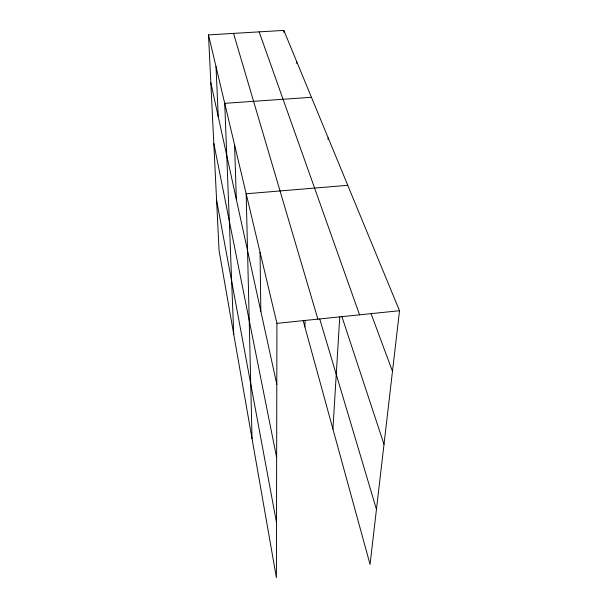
<?xml version="1.0" encoding="UTF-8"?>
<svg xmlns="http://www.w3.org/2000/svg" width="608" height="608" viewBox="0 0 608 608"><rect width="100%" height="100%" fill="white"/><g stroke="black" fill="none" stroke-linecap="round" stroke-linejoin="round"><path stroke-width="0.91" d="M208.483 34.884L276.929 323.35L276.397 577.6L219.062 250.618L208.483 34.884L283.83 30.4L399.517 310.718L370.059 564.406L303.149 320.53M283.814 32.262L283.83 30.4M296.613 63.331L296.643 61.461M304.889 326.861L305.079 320.272M328.054 139.65L328.138 137.758M332.926 429.05L339.758 316.806M276.929 323.35L399.517 310.718M347.761 185.311L246.179 193.777L252.046 438.74M311.433 97.288L224.724 103.337L233.73 334.263M371.138 313.857L392.479 371.313M259.145 31.867L359.564 314.83M341.871 316.517L383.998 444.357M319.762 319.033L376.451 509.36M233.533 33.394L317.885 319.124M210.832 82.772L276.8 384.286M213.803 143.397L276.648 457.558M216.592 200.222L276.511 522.622M216.015 66.637L218.242 116.652M234.574 144.864L236.337 199.371M260.057 252.236L260.817 311.235"/></g></svg>
